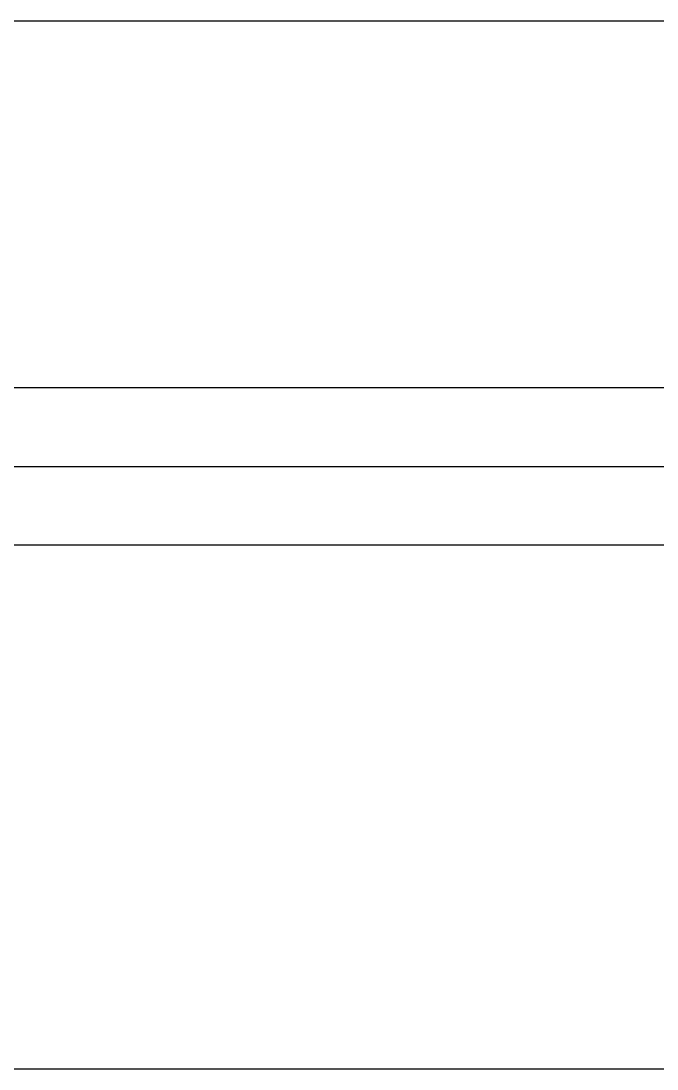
# Model space of a CAD drawing. Header units: millimetres. Extents: x -41292 to 298682, y -22072 to 33155.
# Drawn here: x 31739.4 to 31860.9, y -13759.4 to -13559.4 of the extents above; entities that cross this region are included whole.
import ezdxf

# ---------------------------------------------------------------- set-up
doc = ezdxf.new("R2010")
doc.units = ezdxf.units.MM
doc.layers.add('창호', color=4, linetype='Continuous')
doc.layers.add('틀', color=8, linetype='Continuous')

# ---------------------------------------------------------------- blocks, each defined once
blk = doc.blocks.new('rmfnasesx')
blk.add_line((61397.95, 1753.01), (57147.95, 1753.01))

msp = doc.modelspace()

# ---------------------------------------------------------------- linework, layer by layer
at = {"layer": '창호'}
for p, q in [((33844.67, -13629.42), (31564.67, -13629.42)), ((33844.67, -13659.42), (31564.67, -13659.42))]:
    msp.add_line(p, q, dxfattribs=at)
at = {"layer": '틀'}
for p, q in [((29134.67, -13559.42), (33934.67, -13559.42)), ((31564.67, -13644.42), (33844.67, -13644.42)), ((33934.67, -13759.42), (29134.67, -13759.42))]:
    msp.add_line(p, q, dxfattribs=at)

# ---------------------------------------------------------------- block references
msp.add_blockref('rmfnasesx', (-27463.27, -15512.43))

doc.saveas('drawing.dxf')
